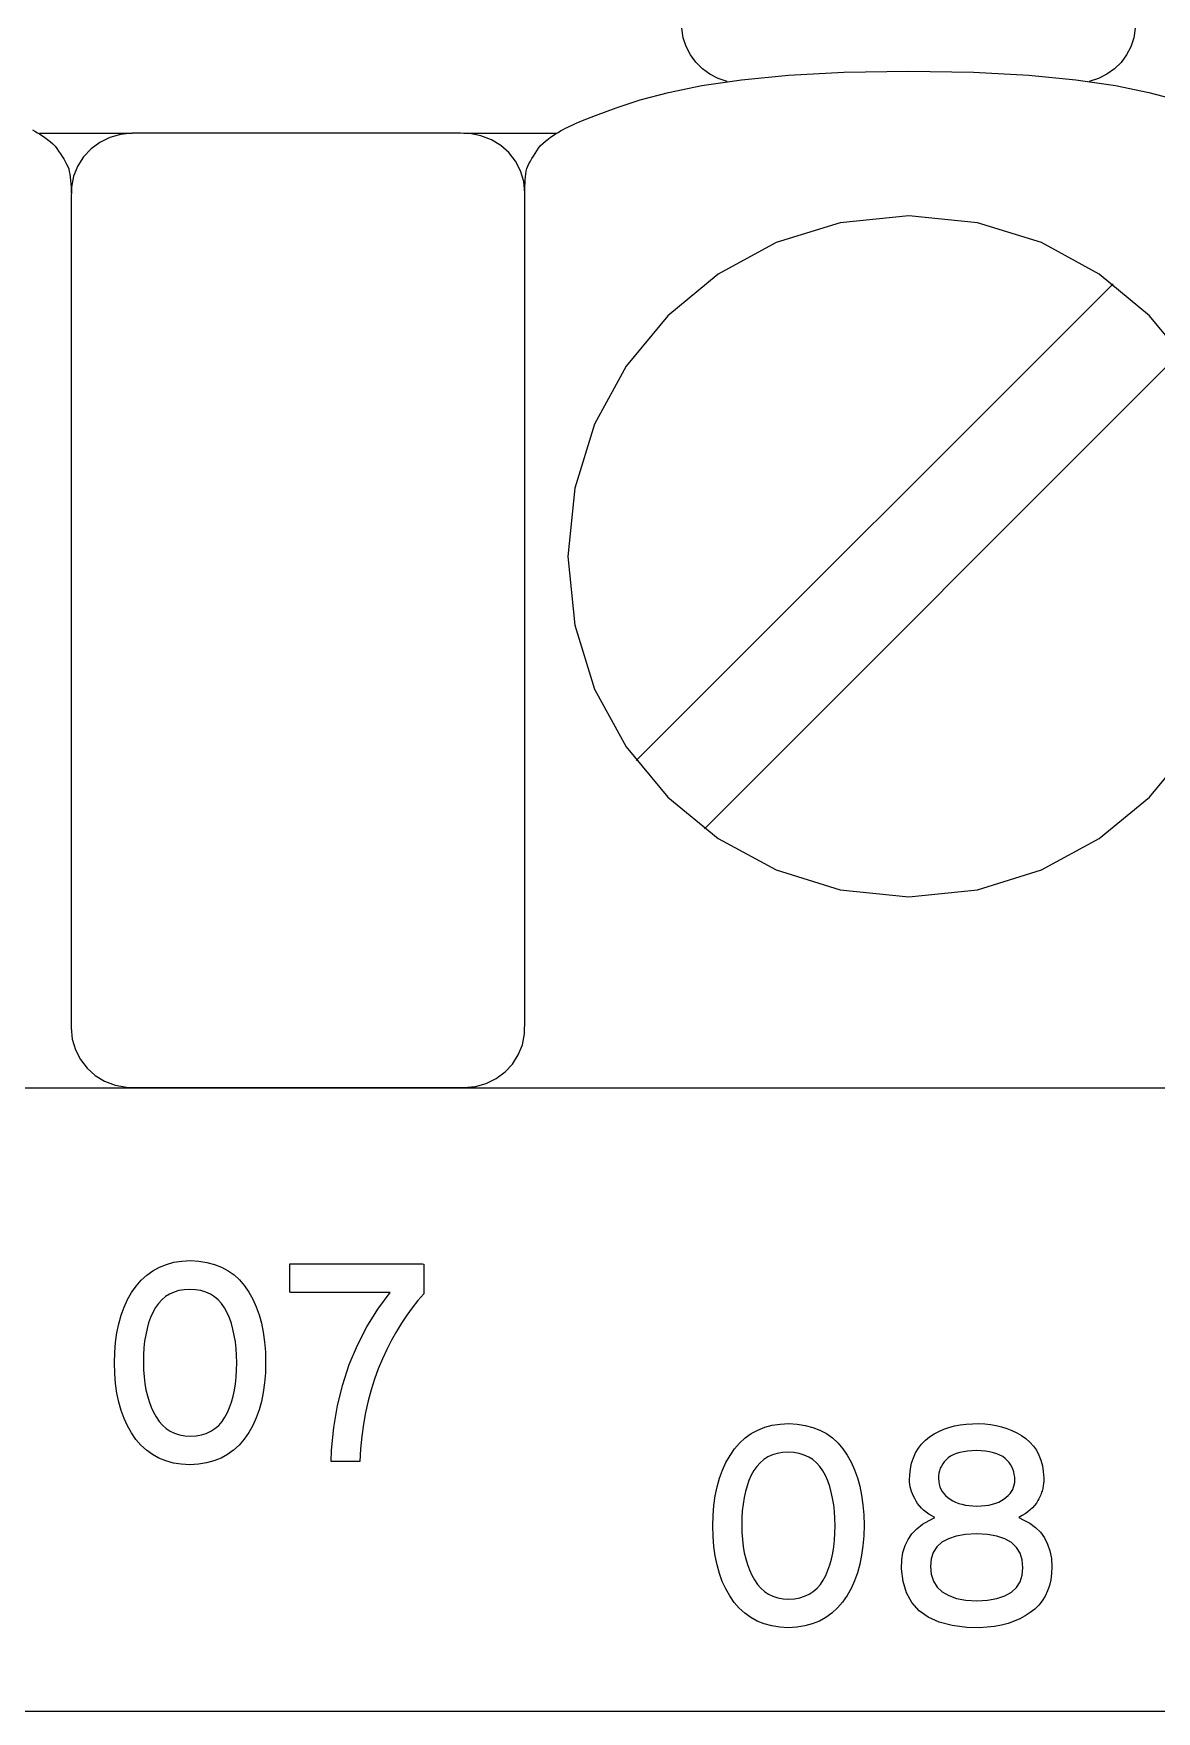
# Model space of a CAD drawing. Extents: x 1 to 47.7, y 0.2 to 35.
# Drawn here: x 28.541 to 29.093, y 10.665 to 11.489 of the extents above; entities that cross this region are included whole.
import ezdxf

# ---------------------------------------------------------------- set-up
doc = ezdxf.new("R2010")
doc.units = 0
doc.header["$MEASUREMENT"] = 0
for name, color, linetype in [('5_1___24__TARGET_LEDS___12', 7, 'CONTINUOUS'), ('6_1__EMPTY_IO_BOARD_POSITI', 7, 'CONTINUOUS'), ('6_2___8__INDEPENDENT_INPUT', 7, 'CONTINUOUS'), ('6_3___8__OPTOISO_INDEPENDE', 7, 'CONTINUOUS'), ('6_4___24__OPTOISO_INDEPEND', 7, 'CONTINUOUS'), ('6_5___8__INDEPENDENT_INPUT', 7, 'CONTINUOUS'), ('6_6___8__INDEPENDENT_INPUT', 7, 'CONTINUOUS'), ('6_7___8__OPTOISO_INDEPENDE', 7, 'CONTINUOUS'), ('6_8___8__OPTOISO_INDEPENDE', 7, 'CONTINUOUS'), ('8_0_____DWG', 7, 'CONTINUOUS')]:
    doc.layers.add(name, color=color, linetype=linetype)

msp = doc.modelspace()

# ---------------------------------------------------------------- linework, layer by layer
at = {"layer": '5_1___24__TARGET_LEDS___12'}
for points in [[(28.88194, 11.46545), (28.8775, 11.46695), (28.87341, 11.46907), (28.86973, 11.47176), (28.86652, 11.47495), (28.86384, 11.47859), (28.86175, 11.48262), (28.86031, 11.48699), (28.8596, 11.49163)], [(29.0823, 11.49161), (29.08157, 11.48695), (29.08012, 11.48257), (29.07801, 11.47853), (29.0753, 11.47488), (29.07205, 11.4717), (29.06833, 11.46902), (29.0642, 11.46692), (29.05972, 11.46545)], [(28.78252, 11.41079), (28.78253, 11.41229), (28.78255, 11.41385), (28.7826, 11.41546), (28.78268, 11.41706), (28.7828, 11.41862), (28.78297, 11.4201), (28.7832, 11.42147), (28.78349, 11.4227), (28.78391, 11.42384), (28.78451, 11.42508), (28.7852, 11.42634), (28.78595, 11.4276), (28.78676, 11.42887), (28.7876, 11.43014), (28.78844, 11.43141), (28.78927, 11.43267), (28.79006, 11.43392), (28.79129, 11.43508), (28.7926, 11.43614), (28.79388, 11.43713), (28.79514, 11.43806), (28.79638, 11.43893), (28.79761, 11.43974), (28.79884, 11.44049), (28.80007, 11.4412), (28.80131, 11.44187), (28.80248, 11.44248), (28.80357, 11.44305), (28.80463, 11.44357), (28.80569, 11.44408), (28.8068, 11.44459), (28.808, 11.44512), (28.80933, 11.44568), (28.81083, 11.4463), (28.81714, 11.44878), (28.82742, 11.45259), (28.83921, 11.45641), (28.85303, 11.46008), (28.86941, 11.46343), (28.88887, 11.46632), (28.91194, 11.46858), (28.93914, 11.47005), (28.971, 11.47057), (29.00286, 11.47005), (29.03006, 11.46858), (29.05313, 11.46632), (29.07258, 11.46343), (29.08896, 11.46008), (29.10278, 11.45641)], [(28.54066, 11.44169), (28.5419, 11.44103), (28.54313, 11.44032), (28.54436, 11.43956), (28.54559, 11.43875), (28.54683, 11.43789), (28.54809, 11.43696), (28.54937, 11.43596), (28.55069, 11.4349), (28.55191, 11.43374), (28.55271, 11.4325), (28.55353, 11.43124), (28.55438, 11.42997), (28.55521, 11.4287), (28.55602, 11.42743), (28.55678, 11.42616), (28.55746, 11.42491), (28.55806, 11.42366), (28.55848, 11.42252), (28.55879, 11.4213), (28.55905, 11.41992), (28.55925, 11.41844), (28.55941, 11.41688), (28.55953, 11.41528), (28.55961, 11.41368), (28.55965, 11.41211), (28.55967, 11.41061)], [(28.54413, 11.44003), (28.58968, 11.44003)], [(28.75253, 11.44003), (28.79808, 11.44003)], [(29.10976, 11.32564), (29.08933, 11.35043), (29.06457, 11.37089), (29.03616, 11.38635), (29.00477, 11.39612), (28.97107, 11.39953), (28.93732, 11.39612), (28.90588, 11.38635), (28.87744, 11.37089), (28.85267, 11.35043), (28.83223, 11.32564), (28.81679, 11.2972), (28.80704, 11.26578), (28.80364, 11.23208), (28.80704, 11.19839), (28.81679, 11.16703), (28.83223, 11.13865), (28.85267, 11.11392), (28.87744, 11.09353), (28.90588, 11.07813), (28.93732, 11.0684), (28.97107, 11.065), (29.00477, 11.0684), (29.03616, 11.07813), (29.06457, 11.09353), (29.08933, 11.11392), (29.10976, 11.13865)], [(28.83722, 11.13184), (29.07149, 11.36611)], [(28.87065, 11.09842), (29.10491, 11.33269)], [(27.77314, 10.9711), (27.89452, 10.9711), (28.02036, 10.9711), (28.1502, 10.9711), (28.28361, 10.9711), (28.42013, 10.9711), (28.55933, 10.9711), (28.70075, 10.9711), (28.9885, 10.9711), (29.2798, 10.9711)]]:
    msp.add_lwpolyline(points, dxfattribs=at)
msp.add_lwpolyline([(28.78252, 11.41079), (28.78198, 11.41635), (28.78043, 11.42156), (28.77796, 11.42631), (28.77468, 11.43052), (28.77068, 11.43408), (28.76607, 11.43689), (28.76095, 11.43886), (28.75542, 11.4399), (28.75091, 11.44003), (28.73911, 11.44003), (28.71856, 11.44003), (28.69244, 11.44003), (28.66393, 11.44003), (28.63622, 11.44003), (28.61248, 11.44003), (28.59591, 11.44003), (28.58968, 11.44003), (28.58398, 11.4395), (28.57864, 11.43799), (28.57376, 11.43558), (28.56945, 11.43238), (28.56579, 11.42849), (28.5629, 11.424), (28.56088, 11.419), (28.55981, 11.41361), (28.55968, 11.40669), (28.55968, 11.37697), (28.55968, 11.32519), (28.55968, 11.25939), (28.55968, 11.18757), (28.55968, 11.11776), (28.55968, 11.05797), (28.55968, 11.01622), (28.55968, 11.00052), (28.56022, 10.99496), (28.56177, 10.98975), (28.56425, 10.985), (28.56753, 10.98079), (28.57153, 10.97723), (28.57614, 10.97442), (28.58126, 10.97245), (28.58679, 10.97141), (28.5913, 10.97128), (28.6031, 10.97128), (28.62366, 10.97128), (28.64978, 10.97128), (28.67828, 10.97128), (28.70599, 10.97128), (28.72973, 10.97128), (28.7463, 10.97128), (28.75253, 10.97128), (28.75823, 10.97181), (28.76357, 10.97332), (28.76845, 10.97573), (28.77276, 10.97893), (28.77641, 10.98282), (28.7793, 10.98731), (28.78133, 10.99231), (28.78239, 10.9977), (28.78252, 11.00461), (28.78252, 11.03434), (28.78252, 11.08611), (28.78252, 11.15192), (28.78252, 11.22373), (28.78252, 11.29354), (28.78252, 11.35333), (28.78252, 11.39509)], close=True, dxfattribs=at)
at = {"layer": '6_1__EMPTY_IO_BOARD_POSITI'}
msp.add_lwpolyline([(29.21743, 10.97103), (28.81052, 10.97103), (28.61066, 10.97103), (28.41481, 10.97103), (28.22421, 10.97103), (28.04009, 10.97103), (27.95083, 10.97103), (27.86365, 10.97103)], dxfattribs=at)
at = {"layer": '6_2___8__INDEPENDENT_INPUT'}
for points in [[(28.88194, 11.46545), (28.8775, 11.46695), (28.87341, 11.46907), (28.86973, 11.47176), (28.86652, 11.47495), (28.86384, 11.47859), (28.86175, 11.48262), (28.86031, 11.48699), (28.8596, 11.49163)], [(29.0823, 11.49161), (29.08157, 11.48695), (29.08012, 11.48257), (29.07801, 11.47853), (29.0753, 11.47488), (29.07205, 11.4717), (29.06833, 11.46902), (29.0642, 11.46692), (29.05972, 11.46545)], [(28.78252, 11.41079), (28.78253, 11.41229), (28.78255, 11.41385), (28.7826, 11.41546), (28.78268, 11.41706), (28.7828, 11.41862), (28.78297, 11.4201), (28.7832, 11.42147), (28.78349, 11.4227), (28.78391, 11.42384), (28.78451, 11.42508), (28.7852, 11.42634), (28.78595, 11.4276), (28.78676, 11.42887), (28.7876, 11.43014), (28.78844, 11.43141), (28.78927, 11.43267), (28.79006, 11.43392), (28.79129, 11.43508), (28.7926, 11.43614), (28.79388, 11.43713), (28.79514, 11.43806), (28.79638, 11.43893), (28.79761, 11.43974), (28.79884, 11.44049), (28.80007, 11.4412), (28.80131, 11.44187), (28.80248, 11.44248), (28.80357, 11.44305), (28.80463, 11.44357), (28.80569, 11.44408), (28.8068, 11.44459), (28.808, 11.44512), (28.80933, 11.44568), (28.81083, 11.4463), (28.81714, 11.44878), (28.82742, 11.45259), (28.83921, 11.45641), (28.85303, 11.46008), (28.86941, 11.46343), (28.88887, 11.46632), (28.91194, 11.46858), (28.93914, 11.47005), (28.971, 11.47057), (29.00286, 11.47005), (29.03006, 11.46858), (29.05313, 11.46632), (29.07258, 11.46343), (29.08896, 11.46008), (29.10278, 11.45641)], [(28.54066, 11.44169), (28.5419, 11.44103), (28.54313, 11.44032), (28.54436, 11.43956), (28.54559, 11.43875), (28.54683, 11.43789), (28.54809, 11.43696), (28.54937, 11.43596), (28.55069, 11.4349), (28.55191, 11.43374), (28.55271, 11.4325), (28.55353, 11.43124), (28.55438, 11.42997), (28.55521, 11.4287), (28.55602, 11.42743), (28.55678, 11.42616), (28.55746, 11.42491), (28.55806, 11.42366), (28.55848, 11.42252), (28.55879, 11.4213), (28.55905, 11.41992), (28.55925, 11.41844), (28.55941, 11.41688), (28.55953, 11.41528), (28.55961, 11.41368), (28.55965, 11.41211), (28.55967, 11.41061)], [(28.54413, 11.44003), (28.58968, 11.44003)], [(28.75253, 11.44003), (28.79808, 11.44003)], [(29.10976, 11.32564), (29.08933, 11.35043), (29.06457, 11.37089), (29.03616, 11.38635), (29.00477, 11.39612), (28.97107, 11.39953), (28.93732, 11.39612), (28.90588, 11.38635), (28.87744, 11.37089), (28.85267, 11.35043), (28.83223, 11.32564), (28.81679, 11.2972), (28.80704, 11.26578), (28.80364, 11.23208), (28.80704, 11.19839), (28.81679, 11.16703), (28.83223, 11.13865), (28.85267, 11.11392), (28.87744, 11.09353), (28.90588, 11.07813), (28.93732, 11.0684), (28.97107, 11.065), (29.00477, 11.0684), (29.03616, 11.07813), (29.06457, 11.09353), (29.08933, 11.11392), (29.10976, 11.13865)], [(28.83722, 11.13184), (29.07149, 11.36611)], [(28.87065, 11.09842), (29.10491, 11.33269)], [(27.77314, 10.9711), (27.89452, 10.9711), (28.02036, 10.9711), (28.1502, 10.9711), (28.28361, 10.9711), (28.42013, 10.9711), (28.55933, 10.9711), (28.70075, 10.9711), (28.9885, 10.9711), (29.2798, 10.9711)]]:
    msp.add_lwpolyline(points, dxfattribs=at)
msp.add_lwpolyline([(28.78252, 11.41079), (28.78198, 11.41635), (28.78043, 11.42156), (28.77796, 11.42631), (28.77468, 11.43052), (28.77068, 11.43408), (28.76607, 11.43689), (28.76095, 11.43886), (28.75542, 11.4399), (28.75091, 11.44003), (28.73911, 11.44003), (28.71856, 11.44003), (28.69244, 11.44003), (28.66393, 11.44003), (28.63622, 11.44003), (28.61248, 11.44003), (28.59591, 11.44003), (28.58968, 11.44003), (28.58398, 11.4395), (28.57864, 11.43799), (28.57376, 11.43558), (28.56945, 11.43238), (28.56579, 11.42849), (28.5629, 11.424), (28.56088, 11.419), (28.55981, 11.41361), (28.55968, 11.40669), (28.55968, 11.37697), (28.55968, 11.32519), (28.55968, 11.25939), (28.55968, 11.18757), (28.55968, 11.11776), (28.55968, 11.05797), (28.55968, 11.01622), (28.55968, 11.00052), (28.56022, 10.99496), (28.56177, 10.98975), (28.56425, 10.985), (28.56753, 10.98079), (28.57153, 10.97723), (28.57614, 10.97442), (28.58126, 10.97245), (28.58679, 10.97141), (28.5913, 10.97128), (28.6031, 10.97128), (28.62366, 10.97128), (28.64978, 10.97128), (28.67828, 10.97128), (28.70599, 10.97128), (28.72973, 10.97128), (28.7463, 10.97128), (28.75253, 10.97128), (28.75823, 10.97181), (28.76357, 10.97332), (28.76845, 10.97573), (28.77276, 10.97893), (28.77641, 10.98282), (28.7793, 10.98731), (28.78133, 10.99231), (28.78239, 10.9977), (28.78252, 11.00461), (28.78252, 11.03434), (28.78252, 11.08611), (28.78252, 11.15192), (28.78252, 11.22373), (28.78252, 11.29354), (28.78252, 11.35333), (28.78252, 11.39509)], close=True, dxfattribs=at)
at = {"layer": '6_3___8__OPTOISO_INDEPENDE'}
for points in [[(28.88194, 11.46545), (28.8775, 11.46695), (28.87341, 11.46907), (28.86973, 11.47176), (28.86652, 11.47495), (28.86384, 11.47859), (28.86175, 11.48262), (28.86031, 11.48699), (28.8596, 11.49163)], [(29.0823, 11.49161), (29.08157, 11.48695), (29.08012, 11.48257), (29.07801, 11.47853), (29.0753, 11.47488), (29.07205, 11.4717), (29.06833, 11.46902), (29.0642, 11.46692), (29.05972, 11.46545)], [(28.78252, 11.41079), (28.78253, 11.41229), (28.78255, 11.41385), (28.7826, 11.41546), (28.78268, 11.41706), (28.7828, 11.41862), (28.78297, 11.4201), (28.7832, 11.42147), (28.78349, 11.4227), (28.78391, 11.42384), (28.78451, 11.42508), (28.7852, 11.42634), (28.78595, 11.4276), (28.78676, 11.42887), (28.7876, 11.43014), (28.78844, 11.43141), (28.78927, 11.43267), (28.79006, 11.43392), (28.79129, 11.43508), (28.7926, 11.43614), (28.79388, 11.43713), (28.79514, 11.43806), (28.79638, 11.43893), (28.79761, 11.43974), (28.79884, 11.44049), (28.80007, 11.4412), (28.80131, 11.44187), (28.80248, 11.44248), (28.80357, 11.44305), (28.80463, 11.44357), (28.80569, 11.44408), (28.8068, 11.44459), (28.808, 11.44512), (28.80933, 11.44568), (28.81083, 11.4463), (28.81714, 11.44878), (28.82742, 11.45259), (28.83921, 11.45641), (28.85303, 11.46008), (28.86941, 11.46343), (28.88887, 11.46632), (28.91194, 11.46858), (28.93914, 11.47005), (28.971, 11.47057), (29.00286, 11.47005), (29.03006, 11.46858), (29.05313, 11.46632), (29.07258, 11.46343), (29.08896, 11.46008), (29.10278, 11.45641)], [(28.54066, 11.44169), (28.5419, 11.44103), (28.54313, 11.44032), (28.54436, 11.43956), (28.54559, 11.43875), (28.54683, 11.43789), (28.54809, 11.43696), (28.54937, 11.43596), (28.55069, 11.4349), (28.55191, 11.43374), (28.55271, 11.4325), (28.55353, 11.43124), (28.55438, 11.42997), (28.55521, 11.4287), (28.55602, 11.42743), (28.55678, 11.42616), (28.55746, 11.42491), (28.55806, 11.42366), (28.55848, 11.42252), (28.55879, 11.4213), (28.55905, 11.41992), (28.55925, 11.41844), (28.55941, 11.41688), (28.55953, 11.41528), (28.55961, 11.41368), (28.55965, 11.41211), (28.55967, 11.41061)], [(28.54413, 11.44003), (28.58968, 11.44003)], [(28.75253, 11.44003), (28.79808, 11.44003)], [(29.10976, 11.32564), (29.08933, 11.35043), (29.06457, 11.37089), (29.03616, 11.38635), (29.00477, 11.39612), (28.97107, 11.39953), (28.93732, 11.39612), (28.90588, 11.38635), (28.87744, 11.37089), (28.85267, 11.35043), (28.83223, 11.32564), (28.81679, 11.2972), (28.80704, 11.26578), (28.80364, 11.23208), (28.80704, 11.19839), (28.81679, 11.16703), (28.83223, 11.13865), (28.85267, 11.11392), (28.87744, 11.09353), (28.90588, 11.07813), (28.93732, 11.0684), (28.97107, 11.065), (29.00477, 11.0684), (29.03616, 11.07813), (29.06457, 11.09353), (29.08933, 11.11392), (29.10976, 11.13865)], [(28.83722, 11.13184), (29.07149, 11.36611)], [(28.87065, 11.09842), (29.10491, 11.33269)], [(27.77314, 10.9711), (27.89452, 10.9711), (28.02036, 10.9711), (28.1502, 10.9711), (28.28361, 10.9711), (28.42013, 10.9711), (28.55933, 10.9711), (28.70075, 10.9711), (28.9885, 10.9711), (29.2798, 10.9711)]]:
    msp.add_lwpolyline(points, dxfattribs=at)
msp.add_lwpolyline([(28.78252, 11.41079), (28.78198, 11.41635), (28.78043, 11.42156), (28.77796, 11.42631), (28.77468, 11.43052), (28.77068, 11.43408), (28.76607, 11.43689), (28.76095, 11.43886), (28.75542, 11.4399), (28.75091, 11.44003), (28.73911, 11.44003), (28.71856, 11.44003), (28.69244, 11.44003), (28.66393, 11.44003), (28.63622, 11.44003), (28.61248, 11.44003), (28.59591, 11.44003), (28.58968, 11.44003), (28.58398, 11.4395), (28.57864, 11.43799), (28.57376, 11.43558), (28.56945, 11.43238), (28.56579, 11.42849), (28.5629, 11.424), (28.56088, 11.419), (28.55981, 11.41361), (28.55968, 11.40669), (28.55968, 11.37697), (28.55968, 11.32519), (28.55968, 11.25939), (28.55968, 11.18757), (28.55968, 11.11776), (28.55968, 11.05797), (28.55968, 11.01622), (28.55968, 11.00052), (28.56022, 10.99496), (28.56177, 10.98975), (28.56425, 10.985), (28.56753, 10.98079), (28.57153, 10.97723), (28.57614, 10.97442), (28.58126, 10.97245), (28.58679, 10.97141), (28.5913, 10.97128), (28.6031, 10.97128), (28.62366, 10.97128), (28.64978, 10.97128), (28.67828, 10.97128), (28.70599, 10.97128), (28.72973, 10.97128), (28.7463, 10.97128), (28.75253, 10.97128), (28.75823, 10.97181), (28.76357, 10.97332), (28.76845, 10.97573), (28.77276, 10.97893), (28.77641, 10.98282), (28.7793, 10.98731), (28.78133, 10.99231), (28.78239, 10.9977), (28.78252, 11.00461), (28.78252, 11.03434), (28.78252, 11.08611), (28.78252, 11.15192), (28.78252, 11.22373), (28.78252, 11.29354), (28.78252, 11.35333), (28.78252, 11.39509)], close=True, dxfattribs=at)
at = {"layer": '6_4___24__OPTOISO_INDEPEND'}
for points in [[(28.88194, 11.46545), (28.8775, 11.46695), (28.87341, 11.46907), (28.86973, 11.47176), (28.86652, 11.47495), (28.86384, 11.47859), (28.86175, 11.48262), (28.86031, 11.48699), (28.8596, 11.49163)], [(29.0823, 11.49161), (29.08157, 11.48695), (29.08012, 11.48257), (29.07801, 11.47853), (29.0753, 11.47488), (29.07205, 11.4717), (29.06833, 11.46902), (29.0642, 11.46692), (29.05972, 11.46545)], [(28.78252, 11.41079), (28.78253, 11.41229), (28.78255, 11.41385), (28.7826, 11.41546), (28.78268, 11.41706), (28.7828, 11.41862), (28.78297, 11.4201), (28.7832, 11.42147), (28.78349, 11.4227), (28.78391, 11.42384), (28.78451, 11.42508), (28.7852, 11.42634), (28.78595, 11.4276), (28.78676, 11.42887), (28.7876, 11.43014), (28.78844, 11.43141), (28.78927, 11.43267), (28.79006, 11.43392), (28.79129, 11.43508), (28.7926, 11.43614), (28.79388, 11.43713), (28.79514, 11.43806), (28.79638, 11.43893), (28.79761, 11.43974), (28.79884, 11.44049), (28.80007, 11.4412), (28.80131, 11.44187), (28.80248, 11.44248), (28.80357, 11.44305), (28.80463, 11.44357), (28.80569, 11.44408), (28.8068, 11.44459), (28.808, 11.44512), (28.80933, 11.44568), (28.81083, 11.4463), (28.81714, 11.44878), (28.82742, 11.45259), (28.83921, 11.45641), (28.85303, 11.46008), (28.86941, 11.46343), (28.88887, 11.46632), (28.91194, 11.46858), (28.93914, 11.47005), (28.971, 11.47057), (29.00286, 11.47005), (29.03006, 11.46858), (29.05313, 11.46632), (29.07258, 11.46343), (29.08896, 11.46008), (29.10278, 11.45641)], [(28.54066, 11.44169), (28.5419, 11.44103), (28.54313, 11.44032), (28.54436, 11.43956), (28.54559, 11.43875), (28.54683, 11.43789), (28.54809, 11.43696), (28.54937, 11.43596), (28.55069, 11.4349), (28.55191, 11.43374), (28.55271, 11.4325), (28.55353, 11.43124), (28.55438, 11.42997), (28.55521, 11.4287), (28.55602, 11.42743), (28.55678, 11.42616), (28.55746, 11.42491), (28.55806, 11.42366), (28.55848, 11.42252), (28.55879, 11.4213), (28.55905, 11.41992), (28.55925, 11.41844), (28.55941, 11.41688), (28.55953, 11.41528), (28.55961, 11.41368), (28.55965, 11.41211), (28.55967, 11.41061)], [(28.54413, 11.44003), (28.58968, 11.44003)], [(28.75253, 11.44003), (28.79808, 11.44003)], [(29.10976, 11.32564), (29.08933, 11.35043), (29.06457, 11.37089), (29.03616, 11.38635), (29.00477, 11.39612), (28.97107, 11.39953), (28.93732, 11.39612), (28.90588, 11.38635), (28.87744, 11.37089), (28.85267, 11.35043), (28.83223, 11.32564), (28.81679, 11.2972), (28.80704, 11.26578), (28.80364, 11.23208), (28.80704, 11.19839), (28.81679, 11.16703), (28.83223, 11.13865), (28.85267, 11.11392), (28.87744, 11.09353), (28.90588, 11.07813), (28.93732, 11.0684), (28.97107, 11.065), (29.00477, 11.0684), (29.03616, 11.07813), (29.06457, 11.09353), (29.08933, 11.11392), (29.10976, 11.13865)], [(28.83722, 11.13184), (29.07149, 11.36611)], [(28.87065, 11.09842), (29.10491, 11.33269)], [(27.77314, 10.9711), (27.89452, 10.9711), (28.02036, 10.9711), (28.1502, 10.9711), (28.28361, 10.9711), (28.42013, 10.9711), (28.55933, 10.9711), (28.70075, 10.9711), (28.9885, 10.9711), (29.2798, 10.9711)]]:
    msp.add_lwpolyline(points, dxfattribs=at)
msp.add_lwpolyline([(28.78252, 11.41079), (28.78198, 11.41635), (28.78043, 11.42156), (28.77796, 11.42631), (28.77468, 11.43052), (28.77068, 11.43408), (28.76607, 11.43689), (28.76095, 11.43886), (28.75542, 11.4399), (28.75091, 11.44003), (28.73911, 11.44003), (28.71856, 11.44003), (28.69244, 11.44003), (28.66393, 11.44003), (28.63622, 11.44003), (28.61248, 11.44003), (28.59591, 11.44003), (28.58968, 11.44003), (28.58398, 11.4395), (28.57864, 11.43799), (28.57376, 11.43558), (28.56945, 11.43238), (28.56579, 11.42849), (28.5629, 11.424), (28.56088, 11.419), (28.55981, 11.41361), (28.55968, 11.40669), (28.55968, 11.37697), (28.55968, 11.32519), (28.55968, 11.25939), (28.55968, 11.18757), (28.55968, 11.11776), (28.55968, 11.05797), (28.55968, 11.01622), (28.55968, 11.00052), (28.56022, 10.99496), (28.56177, 10.98975), (28.56425, 10.985), (28.56753, 10.98079), (28.57153, 10.97723), (28.57614, 10.97442), (28.58126, 10.97245), (28.58679, 10.97141), (28.5913, 10.97128), (28.6031, 10.97128), (28.62366, 10.97128), (28.64978, 10.97128), (28.67828, 10.97128), (28.70599, 10.97128), (28.72973, 10.97128), (28.7463, 10.97128), (28.75253, 10.97128), (28.75823, 10.97181), (28.76357, 10.97332), (28.76845, 10.97573), (28.77276, 10.97893), (28.77641, 10.98282), (28.7793, 10.98731), (28.78133, 10.99231), (28.78239, 10.9977), (28.78252, 11.00461), (28.78252, 11.03434), (28.78252, 11.08611), (28.78252, 11.15192), (28.78252, 11.22373), (28.78252, 11.29354), (28.78252, 11.35333), (28.78252, 11.39509)], close=True, dxfattribs=at)
at = {"layer": '6_5___8__INDEPENDENT_INPUT'}
for points in [[(28.88194, 11.46545), (28.8775, 11.46695), (28.87341, 11.46907), (28.86973, 11.47176), (28.86652, 11.47495), (28.86384, 11.47859), (28.86175, 11.48262), (28.86031, 11.48699), (28.8596, 11.49163)], [(29.0823, 11.49161), (29.08157, 11.48695), (29.08012, 11.48257), (29.07801, 11.47853), (29.0753, 11.47488), (29.07205, 11.4717), (29.06833, 11.46902), (29.0642, 11.46692), (29.05972, 11.46545)], [(28.78252, 11.41079), (28.78253, 11.41229), (28.78255, 11.41385), (28.7826, 11.41546), (28.78268, 11.41706), (28.7828, 11.41862), (28.78297, 11.4201), (28.7832, 11.42147), (28.78349, 11.4227), (28.78391, 11.42384), (28.78451, 11.42508), (28.7852, 11.42634), (28.78595, 11.4276), (28.78676, 11.42887), (28.7876, 11.43014), (28.78844, 11.43141), (28.78927, 11.43267), (28.79006, 11.43392), (28.79129, 11.43508), (28.7926, 11.43614), (28.79388, 11.43713), (28.79514, 11.43806), (28.79638, 11.43893), (28.79761, 11.43974), (28.79884, 11.44049), (28.80007, 11.4412), (28.80131, 11.44187), (28.80248, 11.44248), (28.80357, 11.44305), (28.80463, 11.44357), (28.80569, 11.44408), (28.8068, 11.44459), (28.808, 11.44512), (28.80933, 11.44568), (28.81083, 11.4463), (28.81714, 11.44878), (28.82742, 11.45259), (28.83921, 11.45641), (28.85303, 11.46008), (28.86941, 11.46343), (28.88887, 11.46632), (28.91194, 11.46858), (28.93914, 11.47005), (28.971, 11.47057), (29.00286, 11.47005), (29.03006, 11.46858), (29.05313, 11.46632), (29.07258, 11.46343), (29.08896, 11.46008), (29.10278, 11.45641)], [(28.54066, 11.44169), (28.5419, 11.44103), (28.54313, 11.44032), (28.54436, 11.43956), (28.54559, 11.43875), (28.54683, 11.43789), (28.54809, 11.43696), (28.54937, 11.43596), (28.55069, 11.4349), (28.55191, 11.43374), (28.55271, 11.4325), (28.55353, 11.43124), (28.55438, 11.42997), (28.55521, 11.4287), (28.55602, 11.42743), (28.55678, 11.42616), (28.55746, 11.42491), (28.55806, 11.42366), (28.55848, 11.42252), (28.55879, 11.4213), (28.55905, 11.41992), (28.55925, 11.41844), (28.55941, 11.41688), (28.55953, 11.41528), (28.55961, 11.41368), (28.55965, 11.41211), (28.55967, 11.41061)], [(28.54413, 11.44003), (28.58968, 11.44003)], [(28.75253, 11.44003), (28.79808, 11.44003)], [(29.10976, 11.32564), (29.08933, 11.35043), (29.06457, 11.37089), (29.03616, 11.38635), (29.00477, 11.39612), (28.97107, 11.39953), (28.93732, 11.39612), (28.90588, 11.38635), (28.87744, 11.37089), (28.85267, 11.35043), (28.83223, 11.32564), (28.81679, 11.2972), (28.80704, 11.26578), (28.80364, 11.23208), (28.80704, 11.19839), (28.81679, 11.16703), (28.83223, 11.13865), (28.85267, 11.11392), (28.87744, 11.09353), (28.90588, 11.07813), (28.93732, 11.0684), (28.97107, 11.065), (29.00477, 11.0684), (29.03616, 11.07813), (29.06457, 11.09353), (29.08933, 11.11392), (29.10976, 11.13865)], [(28.83722, 11.13184), (29.07149, 11.36611)], [(28.87065, 11.09842), (29.10491, 11.33269)], [(27.77314, 10.9711), (27.89452, 10.9711), (28.02036, 10.9711), (28.1502, 10.9711), (28.28361, 10.9711), (28.42013, 10.9711), (28.55933, 10.9711), (28.70075, 10.9711), (28.9885, 10.9711), (29.2798, 10.9711)]]:
    msp.add_lwpolyline(points, dxfattribs=at)
msp.add_lwpolyline([(28.78252, 11.41079), (28.78198, 11.41635), (28.78043, 11.42156), (28.77796, 11.42631), (28.77468, 11.43052), (28.77068, 11.43408), (28.76607, 11.43689), (28.76095, 11.43886), (28.75542, 11.4399), (28.75091, 11.44003), (28.73911, 11.44003), (28.71856, 11.44003), (28.69244, 11.44003), (28.66393, 11.44003), (28.63622, 11.44003), (28.61248, 11.44003), (28.59591, 11.44003), (28.58968, 11.44003), (28.58398, 11.4395), (28.57864, 11.43799), (28.57376, 11.43558), (28.56945, 11.43238), (28.56579, 11.42849), (28.5629, 11.424), (28.56088, 11.419), (28.55981, 11.41361), (28.55968, 11.40669), (28.55968, 11.37697), (28.55968, 11.32519), (28.55968, 11.25939), (28.55968, 11.18757), (28.55968, 11.11776), (28.55968, 11.05797), (28.55968, 11.01622), (28.55968, 11.00052), (28.56022, 10.99496), (28.56177, 10.98975), (28.56425, 10.985), (28.56753, 10.98079), (28.57153, 10.97723), (28.57614, 10.97442), (28.58126, 10.97245), (28.58679, 10.97141), (28.5913, 10.97128), (28.6031, 10.97128), (28.62366, 10.97128), (28.64978, 10.97128), (28.67828, 10.97128), (28.70599, 10.97128), (28.72973, 10.97128), (28.7463, 10.97128), (28.75253, 10.97128), (28.75823, 10.97181), (28.76357, 10.97332), (28.76845, 10.97573), (28.77276, 10.97893), (28.77641, 10.98282), (28.7793, 10.98731), (28.78133, 10.99231), (28.78239, 10.9977), (28.78252, 11.00461), (28.78252, 11.03434), (28.78252, 11.08611), (28.78252, 11.15192), (28.78252, 11.22373), (28.78252, 11.29354), (28.78252, 11.35333), (28.78252, 11.39509)], close=True, dxfattribs=at)
at = {"layer": '6_6___8__INDEPENDENT_INPUT'}
for points in [[(28.88194, 11.46545), (28.8775, 11.46695), (28.87341, 11.46907), (28.86973, 11.47176), (28.86652, 11.47495), (28.86384, 11.47859), (28.86175, 11.48262), (28.86031, 11.48699), (28.8596, 11.49163)], [(29.0823, 11.49161), (29.08157, 11.48695), (29.08012, 11.48257), (29.07801, 11.47853), (29.0753, 11.47488), (29.07205, 11.4717), (29.06833, 11.46902), (29.0642, 11.46692), (29.05972, 11.46545)], [(28.78252, 11.41079), (28.78253, 11.41229), (28.78255, 11.41385), (28.7826, 11.41546), (28.78268, 11.41706), (28.7828, 11.41862), (28.78297, 11.4201), (28.7832, 11.42147), (28.78349, 11.4227), (28.78391, 11.42384), (28.78451, 11.42508), (28.7852, 11.42634), (28.78595, 11.4276), (28.78676, 11.42887), (28.7876, 11.43014), (28.78844, 11.43141), (28.78927, 11.43267), (28.79006, 11.43392), (28.79129, 11.43508), (28.7926, 11.43614), (28.79388, 11.43713), (28.79514, 11.43806), (28.79638, 11.43893), (28.79761, 11.43974), (28.79884, 11.44049), (28.80007, 11.4412), (28.80131, 11.44187), (28.80248, 11.44248), (28.80357, 11.44305), (28.80463, 11.44357), (28.80569, 11.44408), (28.8068, 11.44459), (28.808, 11.44512), (28.80933, 11.44568), (28.81083, 11.4463), (28.81714, 11.44878), (28.82742, 11.45259), (28.83921, 11.45641), (28.85303, 11.46008), (28.86941, 11.46343), (28.88887, 11.46632), (28.91194, 11.46858), (28.93914, 11.47005), (28.971, 11.47057), (29.00286, 11.47005), (29.03006, 11.46858), (29.05313, 11.46632), (29.07258, 11.46343), (29.08896, 11.46008), (29.10278, 11.45641)], [(28.54066, 11.44169), (28.5419, 11.44103), (28.54313, 11.44032), (28.54436, 11.43956), (28.54559, 11.43875), (28.54683, 11.43789), (28.54809, 11.43696), (28.54937, 11.43596), (28.55069, 11.4349), (28.55191, 11.43374), (28.55271, 11.4325), (28.55353, 11.43124), (28.55438, 11.42997), (28.55521, 11.4287), (28.55602, 11.42743), (28.55678, 11.42616), (28.55746, 11.42491), (28.55806, 11.42366), (28.55848, 11.42252), (28.55879, 11.4213), (28.55905, 11.41992), (28.55925, 11.41844), (28.55941, 11.41688), (28.55953, 11.41528), (28.55961, 11.41368), (28.55965, 11.41211), (28.55967, 11.41061)], [(28.54413, 11.44003), (28.58968, 11.44003)], [(28.75253, 11.44003), (28.79808, 11.44003)], [(29.10976, 11.32564), (29.08933, 11.35043), (29.06457, 11.37089), (29.03616, 11.38635), (29.00477, 11.39612), (28.97107, 11.39953), (28.93732, 11.39612), (28.90588, 11.38635), (28.87744, 11.37089), (28.85267, 11.35043), (28.83223, 11.32564), (28.81679, 11.2972), (28.80704, 11.26578), (28.80364, 11.23208), (28.80704, 11.19839), (28.81679, 11.16703), (28.83223, 11.13865), (28.85267, 11.11392), (28.87744, 11.09353), (28.90588, 11.07813), (28.93732, 11.0684), (28.97107, 11.065), (29.00477, 11.0684), (29.03616, 11.07813), (29.06457, 11.09353), (29.08933, 11.11392), (29.10976, 11.13865)], [(28.83722, 11.13184), (29.07149, 11.36611)], [(28.87065, 11.09842), (29.10491, 11.33269)], [(27.77314, 10.9711), (27.89452, 10.9711), (28.02036, 10.9711), (28.1502, 10.9711), (28.28361, 10.9711), (28.42013, 10.9711), (28.55933, 10.9711), (28.70075, 10.9711), (28.9885, 10.9711), (29.2798, 10.9711)]]:
    msp.add_lwpolyline(points, dxfattribs=at)
msp.add_lwpolyline([(28.78252, 11.41079), (28.78198, 11.41635), (28.78043, 11.42156), (28.77796, 11.42631), (28.77468, 11.43052), (28.77068, 11.43408), (28.76607, 11.43689), (28.76095, 11.43886), (28.75542, 11.4399), (28.75091, 11.44003), (28.73911, 11.44003), (28.71856, 11.44003), (28.69244, 11.44003), (28.66393, 11.44003), (28.63622, 11.44003), (28.61248, 11.44003), (28.59591, 11.44003), (28.58968, 11.44003), (28.58398, 11.4395), (28.57864, 11.43799), (28.57376, 11.43558), (28.56945, 11.43238), (28.56579, 11.42849), (28.5629, 11.424), (28.56088, 11.419), (28.55981, 11.41361), (28.55968, 11.40669), (28.55968, 11.37697), (28.55968, 11.32519), (28.55968, 11.25939), (28.55968, 11.18757), (28.55968, 11.11776), (28.55968, 11.05797), (28.55968, 11.01622), (28.55968, 11.00052), (28.56022, 10.99496), (28.56177, 10.98975), (28.56425, 10.985), (28.56753, 10.98079), (28.57153, 10.97723), (28.57614, 10.97442), (28.58126, 10.97245), (28.58679, 10.97141), (28.5913, 10.97128), (28.6031, 10.97128), (28.62366, 10.97128), (28.64978, 10.97128), (28.67828, 10.97128), (28.70599, 10.97128), (28.72973, 10.97128), (28.7463, 10.97128), (28.75253, 10.97128), (28.75823, 10.97181), (28.76357, 10.97332), (28.76845, 10.97573), (28.77276, 10.97893), (28.77641, 10.98282), (28.7793, 10.98731), (28.78133, 10.99231), (28.78239, 10.9977), (28.78252, 11.00461), (28.78252, 11.03434), (28.78252, 11.08611), (28.78252, 11.15192), (28.78252, 11.22373), (28.78252, 11.29354), (28.78252, 11.35333), (28.78252, 11.39509)], close=True, dxfattribs=at)
at = {"layer": '6_7___8__OPTOISO_INDEPENDE'}
for points in [[(28.88194, 11.46545), (28.8775, 11.46695), (28.87341, 11.46907), (28.86973, 11.47176), (28.86652, 11.47495), (28.86384, 11.47859), (28.86175, 11.48262), (28.86031, 11.48699), (28.8596, 11.49163)], [(29.0823, 11.49161), (29.08157, 11.48695), (29.08012, 11.48257), (29.07801, 11.47853), (29.0753, 11.47488), (29.07205, 11.4717), (29.06833, 11.46902), (29.0642, 11.46692), (29.05972, 11.46545)], [(28.78252, 11.41079), (28.78253, 11.41229), (28.78255, 11.41385), (28.7826, 11.41546), (28.78268, 11.41706), (28.7828, 11.41862), (28.78297, 11.4201), (28.7832, 11.42147), (28.78349, 11.4227), (28.78391, 11.42384), (28.78451, 11.42508), (28.7852, 11.42634), (28.78595, 11.4276), (28.78676, 11.42887), (28.7876, 11.43014), (28.78844, 11.43141), (28.78927, 11.43267), (28.79006, 11.43392), (28.79129, 11.43508), (28.7926, 11.43614), (28.79388, 11.43713), (28.79514, 11.43806), (28.79638, 11.43893), (28.79761, 11.43974), (28.79884, 11.44049), (28.80007, 11.4412), (28.80131, 11.44187), (28.80248, 11.44248), (28.80357, 11.44305), (28.80463, 11.44357), (28.80569, 11.44408), (28.8068, 11.44459), (28.808, 11.44512), (28.80933, 11.44568), (28.81083, 11.4463), (28.81714, 11.44878), (28.82742, 11.45259), (28.83921, 11.45641), (28.85303, 11.46008), (28.86941, 11.46343), (28.88887, 11.46632), (28.91194, 11.46858), (28.93914, 11.47005), (28.971, 11.47057), (29.00286, 11.47005), (29.03006, 11.46858), (29.05313, 11.46632), (29.07258, 11.46343), (29.08896, 11.46008), (29.10278, 11.45641)], [(28.54066, 11.44169), (28.5419, 11.44103), (28.54313, 11.44032), (28.54436, 11.43956), (28.54559, 11.43875), (28.54683, 11.43789), (28.54809, 11.43696), (28.54937, 11.43596), (28.55069, 11.4349), (28.55191, 11.43374), (28.55271, 11.4325), (28.55353, 11.43124), (28.55438, 11.42997), (28.55521, 11.4287), (28.55602, 11.42743), (28.55678, 11.42616), (28.55746, 11.42491), (28.55806, 11.42366), (28.55848, 11.42252), (28.55879, 11.4213), (28.55905, 11.41992), (28.55925, 11.41844), (28.55941, 11.41688), (28.55953, 11.41528), (28.55961, 11.41368), (28.55965, 11.41211), (28.55967, 11.41061)], [(28.54413, 11.44003), (28.58968, 11.44003)], [(28.75253, 11.44003), (28.79808, 11.44003)], [(29.10976, 11.32564), (29.08933, 11.35043), (29.06457, 11.37089), (29.03616, 11.38635), (29.00477, 11.39612), (28.97107, 11.39953), (28.93732, 11.39612), (28.90588, 11.38635), (28.87744, 11.37089), (28.85267, 11.35043), (28.83223, 11.32564), (28.81679, 11.2972), (28.80704, 11.26578), (28.80364, 11.23208), (28.80704, 11.19839), (28.81679, 11.16703), (28.83223, 11.13865), (28.85267, 11.11392), (28.87744, 11.09353), (28.90588, 11.07813), (28.93732, 11.0684), (28.97107, 11.065), (29.00477, 11.0684), (29.03616, 11.07813), (29.06457, 11.09353), (29.08933, 11.11392), (29.10976, 11.13865)], [(28.83722, 11.13184), (29.07149, 11.36611)], [(28.87065, 11.09842), (29.10491, 11.33269)], [(27.77314, 10.9711), (27.89452, 10.9711), (28.02036, 10.9711), (28.1502, 10.9711), (28.28361, 10.9711), (28.42013, 10.9711), (28.55933, 10.9711), (28.70075, 10.9711), (28.9885, 10.9711), (29.2798, 10.9711)]]:
    msp.add_lwpolyline(points, dxfattribs=at)
msp.add_lwpolyline([(28.78252, 11.41079), (28.78198, 11.41635), (28.78043, 11.42156), (28.77796, 11.42631), (28.77468, 11.43052), (28.77068, 11.43408), (28.76607, 11.43689), (28.76095, 11.43886), (28.75542, 11.4399), (28.75091, 11.44003), (28.73911, 11.44003), (28.71856, 11.44003), (28.69244, 11.44003), (28.66393, 11.44003), (28.63622, 11.44003), (28.61248, 11.44003), (28.59591, 11.44003), (28.58968, 11.44003), (28.58398, 11.4395), (28.57864, 11.43799), (28.57376, 11.43558), (28.56945, 11.43238), (28.56579, 11.42849), (28.5629, 11.424), (28.56088, 11.419), (28.55981, 11.41361), (28.55968, 11.40669), (28.55968, 11.37697), (28.55968, 11.32519), (28.55968, 11.25939), (28.55968, 11.18757), (28.55968, 11.11776), (28.55968, 11.05797), (28.55968, 11.01622), (28.55968, 11.00052), (28.56022, 10.99496), (28.56177, 10.98975), (28.56425, 10.985), (28.56753, 10.98079), (28.57153, 10.97723), (28.57614, 10.97442), (28.58126, 10.97245), (28.58679, 10.97141), (28.5913, 10.97128), (28.6031, 10.97128), (28.62366, 10.97128), (28.64978, 10.97128), (28.67828, 10.97128), (28.70599, 10.97128), (28.72973, 10.97128), (28.7463, 10.97128), (28.75253, 10.97128), (28.75823, 10.97181), (28.76357, 10.97332), (28.76845, 10.97573), (28.77276, 10.97893), (28.77641, 10.98282), (28.7793, 10.98731), (28.78133, 10.99231), (28.78239, 10.9977), (28.78252, 11.00461), (28.78252, 11.03434), (28.78252, 11.08611), (28.78252, 11.15192), (28.78252, 11.22373), (28.78252, 11.29354), (28.78252, 11.35333), (28.78252, 11.39509)], close=True, dxfattribs=at)
at = {"layer": '6_8___8__OPTOISO_INDEPENDE'}
for points in [[(28.88194, 11.46545), (28.8775, 11.46695), (28.87341, 11.46907), (28.86973, 11.47176), (28.86652, 11.47495), (28.86384, 11.47859), (28.86175, 11.48262), (28.86031, 11.48699), (28.8596, 11.49163)], [(29.0823, 11.49161), (29.08157, 11.48695), (29.08012, 11.48257), (29.07801, 11.47853), (29.0753, 11.47488), (29.07205, 11.4717), (29.06833, 11.46902), (29.0642, 11.46692), (29.05972, 11.46545)], [(28.78252, 11.41079), (28.78253, 11.41229), (28.78255, 11.41385), (28.7826, 11.41546), (28.78268, 11.41706), (28.7828, 11.41862), (28.78297, 11.4201), (28.7832, 11.42147), (28.78349, 11.4227), (28.78391, 11.42384), (28.78451, 11.42508), (28.7852, 11.42634), (28.78595, 11.4276), (28.78676, 11.42887), (28.7876, 11.43014), (28.78844, 11.43141), (28.78927, 11.43267), (28.79006, 11.43392), (28.79129, 11.43508), (28.7926, 11.43614), (28.79388, 11.43713), (28.79514, 11.43806), (28.79638, 11.43893), (28.79761, 11.43974), (28.79884, 11.44049), (28.80007, 11.4412), (28.80131, 11.44187), (28.80248, 11.44248), (28.80357, 11.44305), (28.80463, 11.44357), (28.80569, 11.44408), (28.8068, 11.44459), (28.808, 11.44512), (28.80933, 11.44568), (28.81083, 11.4463), (28.81714, 11.44878), (28.82742, 11.45259), (28.83921, 11.45641), (28.85303, 11.46008), (28.86941, 11.46343), (28.88887, 11.46632), (28.91194, 11.46858), (28.93914, 11.47005), (28.971, 11.47057), (29.00286, 11.47005), (29.03006, 11.46858), (29.05313, 11.46632), (29.07258, 11.46343), (29.08896, 11.46008), (29.10278, 11.45641)], [(28.54066, 11.44169), (28.5419, 11.44103), (28.54313, 11.44032), (28.54436, 11.43956), (28.54559, 11.43875), (28.54683, 11.43789), (28.54809, 11.43696), (28.54937, 11.43596), (28.55069, 11.4349), (28.55191, 11.43374), (28.55271, 11.4325), (28.55353, 11.43124), (28.55438, 11.42997), (28.55521, 11.4287), (28.55602, 11.42743), (28.55678, 11.42616), (28.55746, 11.42491), (28.55806, 11.42366), (28.55848, 11.42252), (28.55879, 11.4213), (28.55905, 11.41992), (28.55925, 11.41844), (28.55941, 11.41688), (28.55953, 11.41528), (28.55961, 11.41368), (28.55965, 11.41211), (28.55967, 11.41061)], [(28.54413, 11.44003), (28.58968, 11.44003)], [(28.75253, 11.44003), (28.79808, 11.44003)], [(29.10976, 11.32564), (29.08933, 11.35043), (29.06457, 11.37089), (29.03616, 11.38635), (29.00477, 11.39612), (28.97107, 11.39953), (28.93732, 11.39612), (28.90588, 11.38635), (28.87744, 11.37089), (28.85267, 11.35043), (28.83223, 11.32564), (28.81679, 11.2972), (28.80704, 11.26578), (28.80364, 11.23208), (28.80704, 11.19839), (28.81679, 11.16703), (28.83223, 11.13865), (28.85267, 11.11392), (28.87744, 11.09353), (28.90588, 11.07813), (28.93732, 11.0684), (28.97107, 11.065), (29.00477, 11.0684), (29.03616, 11.07813), (29.06457, 11.09353), (29.08933, 11.11392), (29.10976, 11.13865)], [(28.83722, 11.13184), (29.07149, 11.36611)], [(28.87065, 11.09842), (29.10491, 11.33269)], [(27.77314, 10.9711), (27.89452, 10.9711), (28.02036, 10.9711), (28.1502, 10.9711), (28.28361, 10.9711), (28.42013, 10.9711), (28.55933, 10.9711), (28.70075, 10.9711), (28.9885, 10.9711), (29.2798, 10.9711)]]:
    msp.add_lwpolyline(points, dxfattribs=at)
msp.add_lwpolyline([(28.78252, 11.41079), (28.78198, 11.41635), (28.78043, 11.42156), (28.77796, 11.42631), (28.77468, 11.43052), (28.77068, 11.43408), (28.76607, 11.43689), (28.76095, 11.43886), (28.75542, 11.4399), (28.75091, 11.44003), (28.73911, 11.44003), (28.71856, 11.44003), (28.69244, 11.44003), (28.66393, 11.44003), (28.63622, 11.44003), (28.61248, 11.44003), (28.59591, 11.44003), (28.58968, 11.44003), (28.58398, 11.4395), (28.57864, 11.43799), (28.57376, 11.43558), (28.56945, 11.43238), (28.56579, 11.42849), (28.5629, 11.424), (28.56088, 11.419), (28.55981, 11.41361), (28.55968, 11.40669), (28.55968, 11.37697), (28.55968, 11.32519), (28.55968, 11.25939), (28.55968, 11.18757), (28.55968, 11.11776), (28.55968, 11.05797), (28.55968, 11.01622), (28.55968, 11.00052), (28.56022, 10.99496), (28.56177, 10.98975), (28.56425, 10.985), (28.56753, 10.98079), (28.57153, 10.97723), (28.57614, 10.97442), (28.58126, 10.97245), (28.58679, 10.97141), (28.5913, 10.97128), (28.6031, 10.97128), (28.62366, 10.97128), (28.64978, 10.97128), (28.67828, 10.97128), (28.70599, 10.97128), (28.72973, 10.97128), (28.7463, 10.97128), (28.75253, 10.97128), (28.75823, 10.97181), (28.76357, 10.97332), (28.76845, 10.97573), (28.77276, 10.97893), (28.77641, 10.98282), (28.7793, 10.98731), (28.78133, 10.99231), (28.78239, 10.9977), (28.78252, 11.00461), (28.78252, 11.03434), (28.78252, 11.08611), (28.78252, 11.15192), (28.78252, 11.22373), (28.78252, 11.29354), (28.78252, 11.35333), (28.78252, 11.39509)], close=True, dxfattribs=at)
at = {"layer": '8_0_____DWG'}
for points in [[(28.65521, 10.83624), (28.65508, 10.8311), (28.65469, 10.82619), (28.65403, 10.82152), (28.65312, 10.81709), (28.65195, 10.81289), (28.65052, 10.80894), (28.64883, 10.80522), (28.64688, 10.80175), (28.64466, 10.79852), (28.64219, 10.79563), (28.63947, 10.79313), (28.6365, 10.79099), (28.63329, 10.78923), (28.62982, 10.78784), (28.62611, 10.78683), (28.62215, 10.78619), (28.61795, 10.78592), (28.61379, 10.78619), (28.60987, 10.78682), (28.6062, 10.78782), (28.60277, 10.7892), (28.59959, 10.79094), (28.59665, 10.79306), (28.59395, 10.79554), (28.5915, 10.79839), (28.58929, 10.80158), (28.58733, 10.80501), (28.58564, 10.80868), (28.58421, 10.81261), (28.58304, 10.81678), (28.58213, 10.8212), (28.58148, 10.82588), (28.58109, 10.8308), (28.58096, 10.83597), (28.58109, 10.84113), (28.58149, 10.84606), (28.58215, 10.85074), (28.58307, 10.85518), (28.58425, 10.85938), (28.5857, 10.86334), (28.58742, 10.86706), (28.58939, 10.87054), (28.59163, 10.87377), (28.59412, 10.87666), (28.59684, 10.87917), (28.5998, 10.8813), (28.60301, 10.88305), (28.60645, 10.88441), (28.61013, 10.8854), (28.61405, 10.886), (28.61822, 10.88622), (28.62242, 10.88597), (28.62637, 10.88536), (28.63007, 10.88437), (28.63352, 10.88301), (28.63672, 10.88128), (28.63967, 10.87918), (28.64236, 10.87672), (28.64481, 10.87388), (28.647, 10.87069), (28.64892, 10.86726), (28.65059, 10.86357), (28.652, 10.85963), (28.65315, 10.85545), (28.65405, 10.85102), (28.65469, 10.84634), (28.65508, 10.84142)], [(28.73282, 10.86995), (28.72995, 10.86663), (28.72718, 10.86312), (28.72451, 10.85941), (28.72193, 10.85551), (28.71945, 10.85142), (28.71708, 10.84713), (28.7148, 10.84265), (28.71261, 10.83797), (28.71053, 10.83309), (28.70863, 10.828), (28.70695, 10.82273), (28.70549, 10.81729), (28.70425, 10.81168), (28.70323, 10.80589), (28.70242, 10.79993), (28.70183, 10.79379), (28.70146, 10.78748), (28.70091, 10.78748), (28.69946, 10.78748), (28.69739, 10.78748), (28.69497, 10.78748), (28.69248, 10.78748), (28.6902, 10.78748), (28.6884, 10.78748), (28.68737, 10.78748), (28.68753, 10.7932), (28.68865, 10.80432), (28.69049, 10.81503), (28.69303, 10.82532), (28.69629, 10.8352), (28.70025, 10.84466), (28.70492, 10.85371), (28.7103, 10.86235), (28.71639, 10.87056), (28.7145, 10.87056), (28.70948, 10.87056), (28.70229, 10.87056), (28.69389, 10.87056), (28.68526, 10.87056), (28.67734, 10.87056), (28.67111, 10.87056), (28.66754, 10.87056), (28.66705, 10.87071), (28.66705, 10.87173), (28.66705, 10.87351), (28.66705, 10.87577), (28.66705, 10.87824), (28.66705, 10.88063), (28.66705, 10.88269), (28.66705, 10.88412), (28.66705, 10.88466), (28.66956, 10.88466), (28.67626, 10.88466), (28.68584, 10.88466), (28.69703, 10.88466), (28.70855, 10.88466), (28.71909, 10.88466), (28.72739, 10.88466), (28.73216, 10.88466), (28.73282, 10.88452), (28.73282, 10.88345), (28.73282, 10.8816), (28.73282, 10.87924), (28.73282, 10.87666), (28.73282, 10.87416), (28.73282, 10.87201), (28.73282, 10.87052)], [(28.64098, 10.83597), (28.6409, 10.83959), (28.64069, 10.84305), (28.64032, 10.84637), (28.63981, 10.84953), (28.63916, 10.85254), (28.63836, 10.85539), (28.63741, 10.85809), (28.63632, 10.86065), (28.63506, 10.86302), (28.63359, 10.86513), (28.63194, 10.86695), (28.63009, 10.86851), (28.62805, 10.86978), (28.62581, 10.87078), (28.62338, 10.87151), (28.62076, 10.87195), (28.61795, 10.87212), (28.61518, 10.87196), (28.6126, 10.87151), (28.61021, 10.8708), (28.60801, 10.86981), (28.606, 10.86855), (28.60418, 10.86702), (28.60254, 10.86522), (28.6011, 10.86314), (28.59984, 10.86081), (28.59872, 10.85831), (28.59775, 10.85565), (28.59694, 10.85283), (28.59629, 10.84984), (28.59578, 10.84669), (28.59543, 10.84337), (28.59523, 10.83989), (28.59519, 10.83624), (28.59526, 10.83264), (28.59549, 10.8292), (28.59588, 10.82591), (28.59641, 10.82278), (28.5971, 10.8198), (28.59794, 10.81699), (28.59893, 10.81432), (28.60008, 10.81182), (28.60137, 10.80943), (28.60283, 10.80725), (28.60447, 10.80536), (28.6063, 10.80375), (28.60831, 10.80243), (28.61051, 10.8014), (28.61289, 10.80066), (28.61546, 10.8002), (28.61822, 10.80002), (28.62103, 10.80019), (28.62365, 10.80065), (28.62606, 10.80139), (28.62828, 10.80241), (28.63031, 10.80371), (28.63214, 10.80529), (28.63377, 10.80716), (28.63521, 10.80931), (28.63644, 10.81167), (28.6375, 10.81414), (28.63842, 10.81678), (28.6392, 10.81958), (28.63984, 10.82254), (28.64034, 10.82566), (28.64069, 10.82893), (28.64091, 10.83237)], [(28.94907, 10.75621), (28.94894, 10.75106), (28.94855, 10.74615), (28.9479, 10.74148), (28.94699, 10.73705), (28.94582, 10.73286), (28.94439, 10.7289), (28.94269, 10.72519), (28.94074, 10.72171), (28.93853, 10.71848), (28.93605, 10.7156), (28.93333, 10.71309), (28.93036, 10.71095), (28.92715, 10.70919), (28.92368, 10.7078), (28.91997, 10.70679), (28.91602, 10.70615), (28.91181, 10.70589), (28.90765, 10.70615), (28.90373, 10.70678), (28.90006, 10.70779), (28.89663, 10.70916), (28.89344, 10.71091), (28.8905, 10.71302), (28.8878, 10.7155), (28.88535, 10.71836), (28.88314, 10.72154), (28.88118, 10.72497), (28.87949, 10.72864), (28.87806, 10.73257), (28.87689, 10.73674), (28.87598, 10.74117), (28.87533, 10.74584), (28.87494, 10.75076), (28.87481, 10.75593), (28.87494, 10.7611), (28.87534, 10.76602), (28.876, 10.7707), (28.87692, 10.77514), (28.87811, 10.77934), (28.87957, 10.7833), (28.88128, 10.78702), (28.88326, 10.7905), (28.8855, 10.79374), (28.88798, 10.79663), (28.8907, 10.79914), (28.89366, 10.80126), (28.89686, 10.80301), (28.90031, 10.80438), (28.90399, 10.80536), (28.90791, 10.80596), (28.91207, 10.80619), (28.91627, 10.80594), (28.92022, 10.80532), (28.92392, 10.80433), (28.92738, 10.80297), (28.93058, 10.80124), (28.93352, 10.79915), (28.93622, 10.79668), (28.93866, 10.79384), (28.94085, 10.79066), (28.94278, 10.78722), (28.94445, 10.78353), (28.94586, 10.7796), (28.94702, 10.77541), (28.94791, 10.77098), (28.94856, 10.7663), (28.94894, 10.76138)], [(29.04138, 10.73576), (29.04122, 10.73254), (29.0408, 10.7295), (29.04013, 10.72664), (29.0392, 10.72397), (29.03801, 10.72148), (29.03656, 10.71917), (29.03486, 10.71704), (29.03289, 10.71509), (29.03068, 10.71331), (29.02826, 10.7117), (29.02565, 10.71028), (29.02284, 10.70906), (29.01983, 10.70804), (29.01663, 10.70721), (29.01323, 10.70658), (29.00963, 10.70615), (29.00584, 10.70592), (28.99958, 10.70605), (28.99231, 10.70696), (28.98597, 10.70863), (28.98056, 10.71107), (28.97608, 10.71428), (28.97253, 10.71826), (28.96992, 10.72302), (28.96823, 10.72854), (28.96748, 10.73483), (28.96761, 10.73918), (28.96821, 10.74285), (28.96924, 10.74622), (28.97072, 10.74929), (28.97263, 10.75206), (28.97498, 10.75453), (28.97777, 10.7567), (28.981, 10.75857), (28.98388, 10.76005), (28.98232, 10.76088), (28.98087, 10.76176), (28.97954, 10.76269), (28.97832, 10.76367), (28.97723, 10.7647), (28.97625, 10.76579), (28.97539, 10.76693), (28.97464, 10.76812), (28.97399, 10.76934), (28.97339, 10.77054), (28.97287, 10.77172), (28.97243, 10.77288), (28.97207, 10.77402), (28.97179, 10.77515), (28.9716, 10.77626), (28.97148, 10.77735), (28.97144, 10.77842), (28.97154, 10.78098), (28.97188, 10.78399), (28.97247, 10.78681), (28.97331, 10.78943), (28.9744, 10.79186), (28.97575, 10.7941), (28.97735, 10.79615), (28.97919, 10.79801), (28.9813, 10.79968), (28.98348, 10.80108), (28.98579, 10.80232), (28.98823, 10.80339), (28.99079, 10.80428), (28.99348, 10.805), (28.99629, 10.80555), (28.99922, 10.80593), (29.00228, 10.80614), (29.0054, 10.80618), (29.00836, 10.80604), (29.01122, 10.80574), (29.01399, 10.80526), (29.01666, 10.80461), (29.01924, 10.80379), (29.02173, 10.8028), (29.02413, 10.80164), (29.02643, 10.8003), (29.02862, 10.79879), (29.03058, 10.79708), (29.03229, 10.79516), (29.03376, 10.79305), (29.03498, 10.79073), (29.03594, 10.78821), (29.03666, 10.78549), (29.03713, 10.78257), (29.03736, 10.77944), (29.03736, 10.77856), (29.03734, 10.77806), (29.03731, 10.77756), (29.03726, 10.77704), (29.0372, 10.77651), (29.03713, 10.77597), (29.03704, 10.77542), (29.03694, 10.77486), (29.03682, 10.77428), (29.03667, 10.77367), (29.0365, 10.77305), (29.0363, 10.77244), (29.03608, 10.77182), (29.03584, 10.77119), (29.03558, 10.77057), (29.0353, 10.76993), (29.03499, 10.7693), (29.0345, 10.76838), (29.03372, 10.76713), (29.03283, 10.76594), (29.03183, 10.76482), (29.03072, 10.76376), (29.0295, 10.76276), (29.02816, 10.76182), (29.02672, 10.76095), (29.02516, 10.76013), (29.02726, 10.75892), (29.03049, 10.75722), (29.03331, 10.75519), (29.0357, 10.75281), (29.03767, 10.75008), (29.03923, 10.74702), (29.04037, 10.74361), (29.04108, 10.73985)], [(28.93483, 10.75593), (28.93476, 10.75955), (28.93454, 10.76302), (28.93417, 10.76633), (28.93366, 10.76949), (28.93301, 10.7725), (28.93221, 10.77535), (28.93126, 10.77806), (28.93017, 10.78061), (28.92891, 10.78298), (28.92745, 10.78509), (28.92579, 10.78692), (28.92394, 10.78847), (28.9219, 10.78974), (28.91967, 10.79074), (28.91724, 10.79147), (28.91462, 10.79192), (28.91181, 10.79209), (28.90904, 10.79192), (28.90646, 10.79148), (28.90407, 10.79076), (28.90187, 10.78978), (28.89986, 10.78852), (28.89804, 10.78698), (28.8964, 10.78518), (28.89496, 10.7831), (28.8937, 10.78077), (28.89258, 10.77828), (28.89161, 10.77562), (28.8908, 10.77279), (28.89014, 10.7698), (28.88964, 10.76665), (28.88929, 10.76333), (28.88909, 10.75985), (28.88905, 10.75621), (28.88913, 10.7526), (28.88936, 10.74916), (28.88974, 10.74587), (28.89027, 10.74274), (28.89096, 10.73977), (28.8918, 10.73695), (28.89279, 10.73429), (28.89394, 10.73178), (28.89523, 10.72939), (28.89668, 10.72721), (28.89832, 10.72532), (28.90015, 10.72372), (28.90216, 10.7224), (28.90436, 10.72137), (28.90674, 10.72062), (28.90931, 10.72016), (28.91207, 10.71998), (28.91488, 10.72016), (28.9175, 10.72061), (28.91991, 10.72135), (28.92214, 10.72237), (28.92416, 10.72367), (28.92599, 10.72526), (28.92762, 10.72712), (28.92906, 10.72927), (28.93029, 10.73163), (28.93135, 10.73411), (28.93227, 10.73675), (28.93305, 10.73954), (28.93369, 10.7425), (28.93419, 10.74562), (28.93454, 10.7489), (28.93476, 10.75234)], [(29.02313, 10.77858), (29.02307, 10.77994), (29.02289, 10.78124), (29.0226, 10.78251), (29.0222, 10.78372), (29.02168, 10.78489), (29.02104, 10.78601), (29.02028, 10.78708), (29.01941, 10.78811), (29.01839, 10.78908), (29.0172, 10.78994), (29.01583, 10.7907), (29.01431, 10.79135), (29.01263, 10.79188), (29.01078, 10.7923), (29.00878, 10.79261), (29.00661, 10.79281), (29.00429, 10.7929), (29.00198, 10.79282), (28.99984, 10.79263), (28.99787, 10.79234), (28.99605, 10.79194), (28.9944, 10.79144), (28.99291, 10.79084), (28.99158, 10.79013), (28.99042, 10.78932), (28.9894, 10.78841), (28.9885, 10.78744), (28.98773, 10.78642), (28.98708, 10.78534), (28.98655, 10.78421), (28.98615, 10.78302), (28.98587, 10.78178), (28.98572, 10.78048), (28.98569, 10.77913), (28.98576, 10.77775), (28.98597, 10.77643), (28.98633, 10.77518), (28.98683, 10.77399), (28.98746, 10.77287), (28.98825, 10.77181), (28.98917, 10.77082), (28.99023, 10.76988), (28.99142, 10.76901), (28.99269, 10.76824), (28.99407, 10.76756), (28.99556, 10.76699), (28.99715, 10.76652), (28.99884, 10.76616), (29.00064, 10.7659), (29.00254, 10.76574), (29.00454, 10.76569), (29.00663, 10.76575), (29.0086, 10.76591), (29.01044, 10.76618), (29.01216, 10.76655), (29.01376, 10.76704), (29.01524, 10.76763), (29.0166, 10.76833), (29.01783, 10.76914), (29.01894, 10.77), (29.01992, 10.77089), (29.02077, 10.77183), (29.02149, 10.77282), (29.02208, 10.77387), (29.02254, 10.77497), (29.02286, 10.77612), (29.02306, 10.77732)], [(29.02713, 10.73535), (29.0268, 10.73919), (29.02575, 10.74253), (29.02398, 10.74537), (29.02148, 10.74771), (29.01826, 10.74954), (29.01432, 10.75086), (29.00966, 10.75169), (29.00427, 10.75201), (28.99898, 10.7517), (28.99439, 10.75091), (28.99051, 10.74963), (28.98734, 10.74788), (28.98487, 10.74564), (28.9831, 10.74292), (28.98204, 10.73972), (28.98169, 10.73603), (28.9821, 10.73214), (28.9832, 10.72876), (28.985, 10.72589), (28.98749, 10.72352), (28.99068, 10.72167), (28.99456, 10.72033), (28.99914, 10.71949), (29.00441, 10.71917), (29.00973, 10.71951), (29.01435, 10.72033), (29.01825, 10.72164), (29.02145, 10.72342), (29.02393, 10.72568), (29.02571, 10.72842), (29.02677, 10.73165)]]:
    msp.add_lwpolyline(points, close=True, dxfattribs=at)
msp.add_lwpolyline([(29.11488, 10.66478), (29.0398, 10.66478), (28.96546, 10.66478), (28.89186, 10.66478), (28.81903, 10.66478), (28.74698, 10.66478), (28.67571, 10.66478), (28.60523, 10.66478), (28.53557, 10.66478), (28.46673, 10.66478), (28.39873, 10.66478), (28.33157, 10.66478), (28.26527, 10.66478), (28.19984, 10.66478), (28.13529, 10.66478), (28.07164, 10.66478), (28.00889, 10.66478), (27.94705, 10.66478), (27.88615, 10.66478)], dxfattribs=at)

doc.saveas('drawing.dxf')
